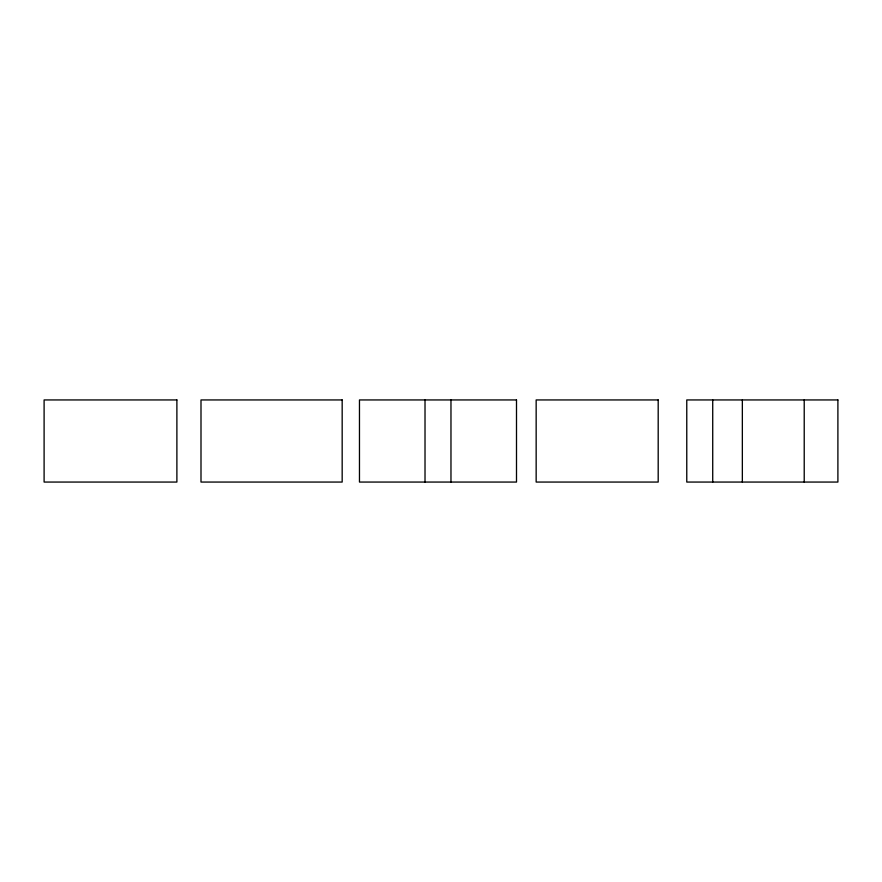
<?xml version="1.0" encoding="UTF-8"?>
<svg xmlns="http://www.w3.org/2000/svg" width="882" height="882" viewBox="0 0 882 882"><rect width="100%" height="100%" fill="white"/><g stroke="black" fill="none" stroke-linecap="round" stroke-linejoin="round"><path stroke-width="1.32" d="M804.219 399.943L804.219 482.057M742.346 399.943L742.346 482.057M712.722 399.943L712.722 482.057M450.967 399.943L450.967 482.057M425.014 399.943L425.014 482.057M176.885 399.943L44.1 399.943L44.1 482.057L176.885 482.057L176.885 399.943M342.172 399.943L200.997 399.943L200.997 482.057L342.172 482.057L342.172 399.943M516.499 399.943L359.47 399.943L359.47 482.057L516.499 482.057L516.499 399.943M658.192 399.943L536.157 399.943L536.157 482.057L658.192 482.057L658.192 399.943M837.9 399.943L686.769 399.943L686.769 482.057L837.9 482.057L837.9 399.943"/></g></svg>
